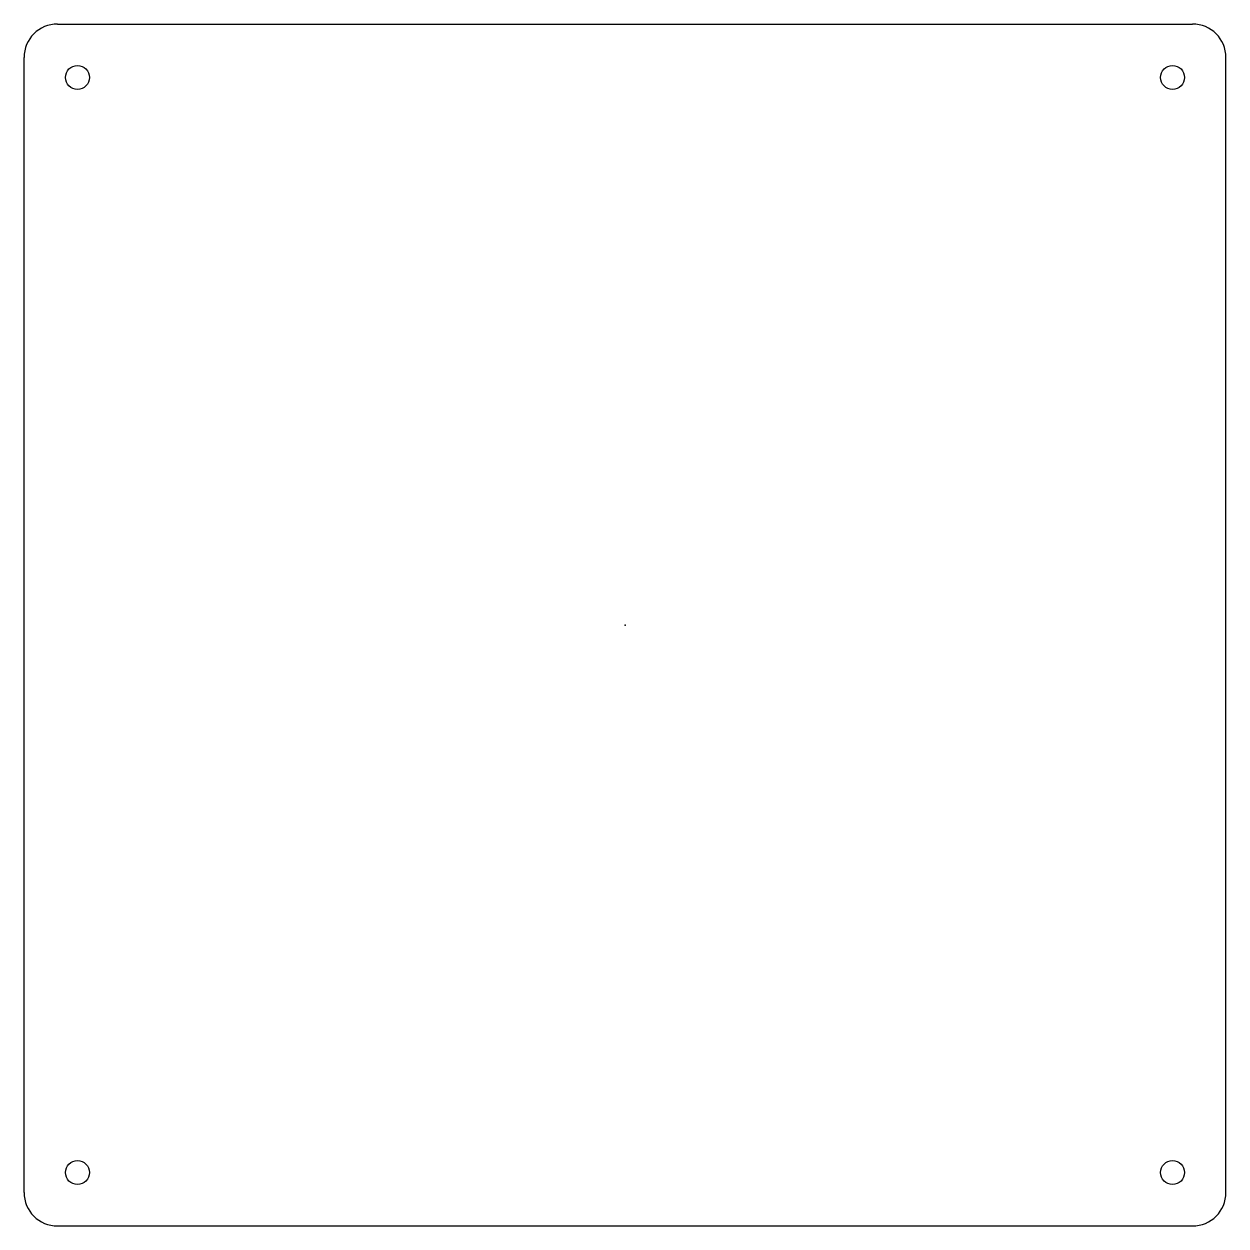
# Paper-space layout '_上视' of a CAD drawing. Header units: millimetres. Extents: x -45 to 45, y -45 to 45.
import ezdxf

# ---------------------------------------------------------------- set-up
doc = ezdxf.new("R2010")
doc.units = ezdxf.units.MM
doc.header["$PDSIZE"] = -1

psp = doc.layouts.new('_上视')

# ---------------------------------------------------------------- linework, layer by layer
at = {"color": 7, "linetype": 'Continuous'}
for p, q in [((-42.5, 45), (42.5, 45)), ((-45, -42.5), (-45, 42.5)), ((45, -42.5), (45, 42.5)), ((-42.5, -45), (42.5, -45))]:
    psp.add_line(p, q, dxfattribs=at)
for centre in [(-41, 41), (41, 41), (-41, -41), (41, -41)]:
    psp.add_circle(centre, 0.9, dxfattribs=at)
for centre, start, end in [((-42.5, 42.5), 90, 180), ((42.5, 42.5), 0, 90), ((-42.5, -42.5), 180, 270), ((42.5, -42.5), 270, 0)]:
    psp.add_arc(centre, 2.5, start, end, dxfattribs=at)
psp.add_point((0, 0), dxfattribs=at)
psp.add_point((0, 0), dxfattribs=at)

doc.saveas('drawing.dxf')
